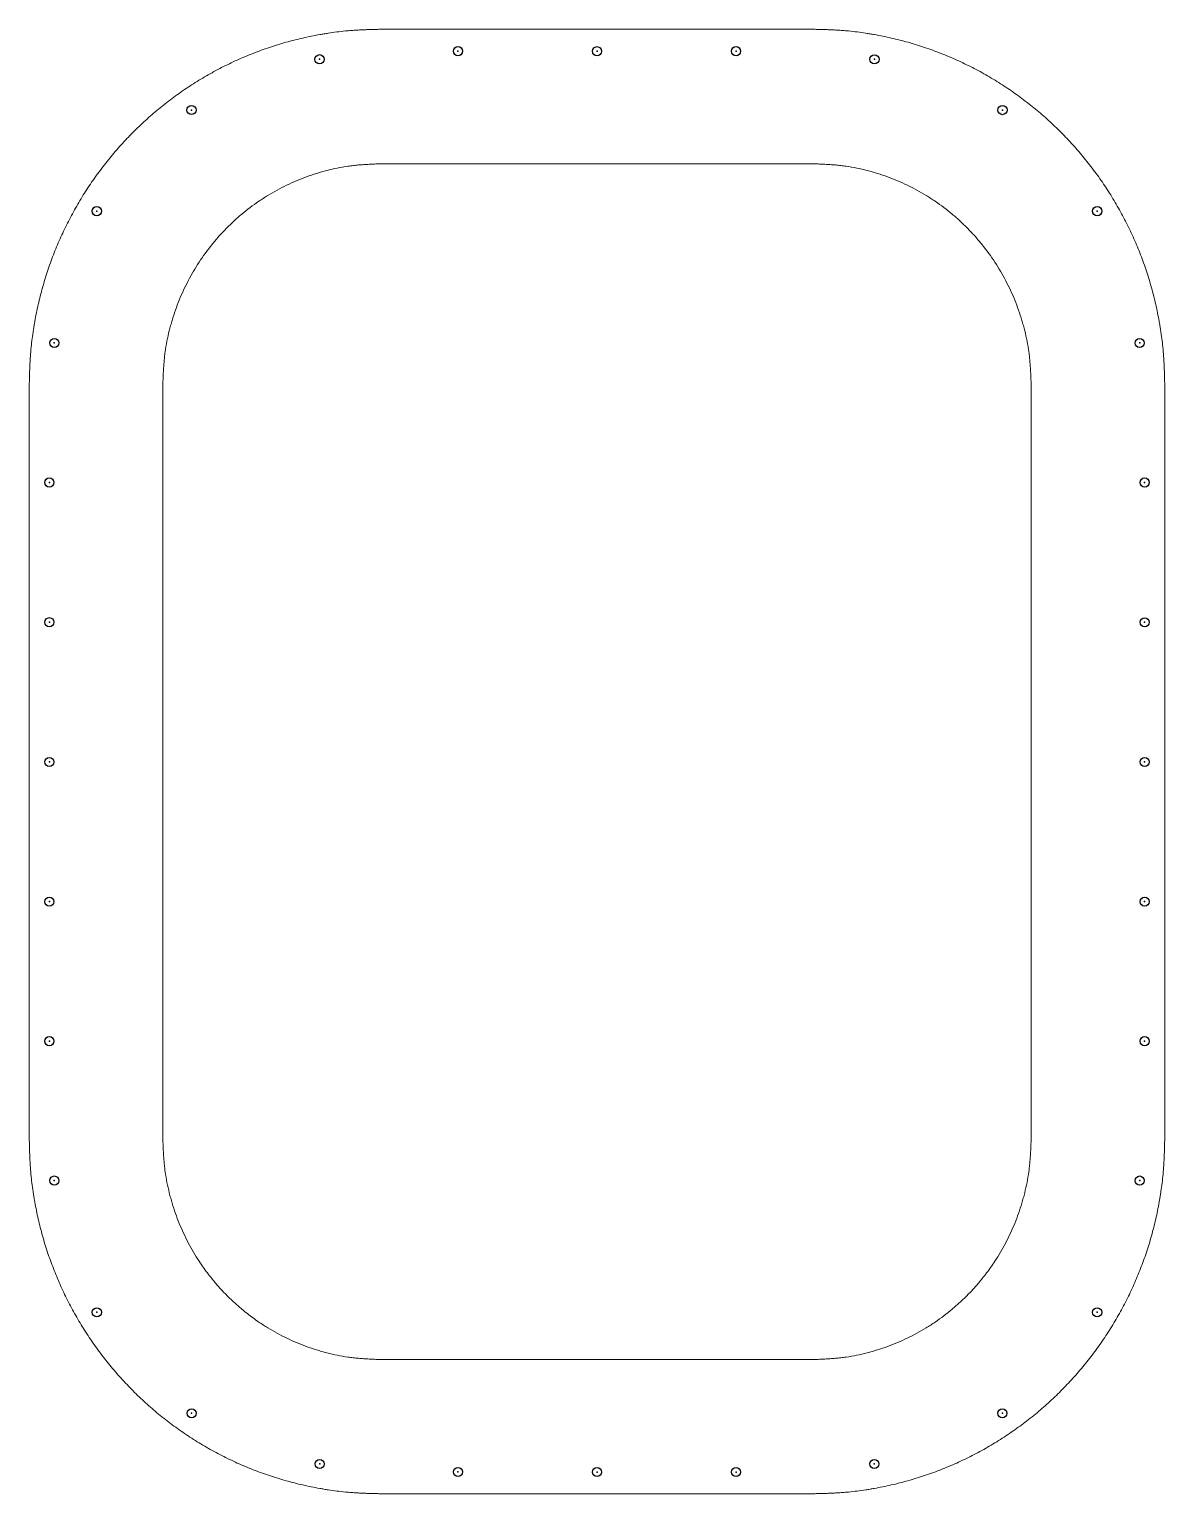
# Model space of a CAD drawing. Header units: millimetres. Extents: x -914 to -234, y 813 to 1691.
import ezdxf

# ---------------------------------------------------------------- set-up
doc = ezdxf.new("R2010")
doc.units = ezdxf.units.MM
doc.layers.add('Слой 01', color=7, linetype='Continuous', true_color=0x000000)

msp = doc.modelspace()

# ---------------------------------------------------------------- linework, layer by layer
at = {"layer": 'Слой 01', "color": 144, "linetype": 'Continuous', "lineweight": 18, "true_color": 0x007299}
for p, q in [((-444, 1690.64), (-704, 1690.64)), ((-704, 1610.03), (-444, 1610.03)), ((-914, 1478.21), (-914, 1025.21)), ((-834, 1025.22), (-834, 1478.21)), ((-314, 1478.22), (-314, 1025.22)), ((-234, 1025.22), (-234, 1478.23)), ((-444, 893.58), (-704, 893.58)), ((-704, 813.15), (-444, 813.15))]:
    msp.add_line(p, q, dxfattribs=at)
at = {"layer": 'Слой 01'}
for centre in [(-657.26, 1677.51), (-574, 1677.49), (-490.74, 1677.5), (-740.17, 1672.69), (-407.83, 1672.68), (-816.88, 1642.24), (-331.12, 1642.23), (-873.59, 1581.68), (-274.41, 1581.67), (-899.02, 1502.7), (-248.98, 1502.69), (-902, 1419.1), (-246, 1419.09), (-902, 1335.34), (-246, 1335.33), (-902, 1251.63), (-246, 1251.62), (-902, 1167.95), (-246, 1167.94), (-902, 1084.3), (-246, 1084.29), (-899.03, 1000.79), (-248.97, 1000.78), (-873.53, 921.86), (-274.47, 921.85), (-816.79, 861.36), (-331.21, 861.35), (-740.06, 830.99), (-407.94, 830.98), (-657.26, 826.17), (-574, 826.16), (-490.74, 826.16)]:
    msp.add_circle(centre, 2.75, dxfattribs=at)
at = {"layer": 'Слой 01', "color": 144, "linetype": 'Continuous', "lineweight": 18, "true_color": 0x007299}
for points, knots in [([(-704, 1690.64), (-704.43, 1690.63), (-705.3, 1690.61), (-707.02, 1690.57), (-709.18, 1690.51), (-711.77, 1690.43), (-714.36, 1690.33), (-716.95, 1690.2), (-719.53, 1690.05), (-722.12, 1689.86), (-725.56, 1689.55), (-729.85, 1689.06), (-734.13, 1688.46), (-737.54, 1687.91), (-740.95, 1687.33), (-746.89, 1686.2), (-755.31, 1684.27), (-765.29, 1681.46), (-775.12, 1678.14), (-784.77, 1674.35), (-794.21, 1670.08), (-803.44, 1665.34), (-812.42, 1660.16), (-821.13, 1654.54), (-829.56, 1648.49), (-837.67, 1642.04), (-845.46, 1635.2), (-852.91, 1627.99), (-860, 1620.41), (-866.7, 1612.51), (-873.02, 1604.28), (-878.92, 1595.76), (-884.4, 1586.96), (-889.45, 1577.9), (-894.06, 1568.61), (-898.21, 1559.11), (-901.89, 1549.42), (-905.11, 1539.56), (-907.84, 1529.56), (-909.7, 1521.12), (-910.79, 1515.17), (-911.36, 1511.76), (-911.89, 1508.35), (-912.47, 1504.07), (-912.94, 1499.77), (-913.24, 1496.33), (-913.43, 1493.75), (-913.58, 1491.16), (-913.7, 1488.58), (-913.79, 1485.99), (-913.87, 1483.4), (-913.93, 1481.24), (-913.97, 1479.51), (-913.99, 1478.65), (-914, 1478.21)], [0, 0, 0, 0, 0.003908, 0.007815, 0.01563, 0.023444, 0.031255, 0.039065, 0.046874, 0.054683, 0.062493, 0.078118, 0.093749, 0.101565, 0.10938, 0.125008, 0.156255, 0.187503, 0.218755, 0.250004, 0.281254, 0.312504, 0.343754, 0.375003, 0.406253, 0.437503, 0.468753, 0.500002, 0.531252, 0.562502, 0.593751, 0.625001, 0.65625, 0.6875, 0.71875, 0.749999, 0.781248, 0.812499, 0.843748, 0.874994, 0.890622, 0.898437, 0.906253, 0.921882, 0.937507, 0.945318, 0.953127, 0.960935, 0.968746, 0.976557, 0.98437, 0.992185, 0.996092, 1, 1, 1, 1]), ([(-234, 1478.23), (-234.01, 1478.66), (-234.03, 1479.52), (-234.07, 1481.25), (-234.13, 1483.41), (-234.21, 1486), (-234.3, 1488.59), (-234.42, 1491.17), (-234.57, 1493.76), (-234.76, 1496.34), (-235.06, 1499.78), (-235.53, 1504.08), (-236.11, 1508.36), (-236.64, 1511.77), (-237.21, 1515.18), (-238.31, 1521.13), (-240.17, 1529.57), (-242.9, 1539.57), (-246.11, 1549.43), (-249.79, 1559.12), (-253.94, 1568.62), (-258.55, 1577.91), (-263.6, 1586.96), (-269.08, 1595.76), (-274.99, 1604.29), (-281.3, 1612.51), (-288.01, 1620.42), (-295.09, 1627.99), (-302.54, 1635.2), (-310.33, 1642.05), (-318.45, 1648.5), (-326.87, 1654.54), (-335.58, 1660.16), (-344.56, 1665.35), (-353.79, 1670.08), (-363.24, 1674.35), (-372.89, 1678.14), (-382.71, 1681.46), (-392.69, 1684.27), (-401.11, 1686.2), (-407.05, 1687.33), (-410.46, 1687.91), (-413.87, 1688.46), (-418.15, 1689.06), (-422.44, 1689.55), (-425.88, 1689.86), (-428.47, 1690.05), (-431.05, 1690.2), (-433.64, 1690.33), (-436.23, 1690.43), (-438.82, 1690.51), (-440.98, 1690.57), (-442.7, 1690.61), (-443.57, 1690.63), (-444, 1690.64)], [0, 0, 0, 0, 0.003908, 0.007815, 0.01563, 0.023443, 0.031255, 0.039065, 0.046874, 0.054683, 0.062493, 0.078118, 0.093748, 0.101563, 0.109379, 0.125006, 0.156253, 0.187501, 0.218752, 0.250001, 0.28125, 0.3125, 0.34375, 0.374999, 0.406249, 0.437499, 0.468748, 0.499998, 0.531247, 0.562497, 0.593747, 0.624997, 0.656246, 0.687496, 0.718746, 0.749996, 0.781245, 0.812497, 0.843745, 0.874992, 0.89062, 0.898435, 0.906251, 0.921882, 0.937507, 0.945317, 0.953126, 0.960935, 0.968745, 0.976556, 0.98437, 0.992185, 0.996092, 1, 1, 1, 1]), ([(-834, 1478.21), (-833.98, 1478.75), (-833.94, 1479.82), (-833.88, 1481.43), (-833.81, 1483.03), (-833.71, 1485.17), (-833.57, 1487.84), (-833.34, 1491.05), (-833.09, 1493.71), (-832.84, 1495.83), (-832.42, 1499.02), (-831.61, 1503.77), (-830.44, 1509), (-829.36, 1513.14), (-828.18, 1517.26), (-826.53, 1522.36), (-824.26, 1528.37), (-821.7, 1534.27), (-818.86, 1540.03), (-815.74, 1545.65), (-811.22, 1552.93), (-806.18, 1559.87), (-800.65, 1566.42), (-796.26, 1571.12), (-791.65, 1575.6), (-785.23, 1581.26), (-778.39, 1586.44), (-771.19, 1591.1), (-765.63, 1594.32), (-759.91, 1597.26), (-754.06, 1599.91), (-748.08, 1602.26), (-743, 1603.97), (-738.9, 1605.19), (-734.76, 1606.32), (-729.54, 1607.54), (-724.8, 1608.38), (-721.61, 1608.82), (-719.49, 1609.08), (-716.83, 1609.34), (-713.63, 1609.58), (-710.96, 1609.73), (-708.82, 1609.83), (-707.21, 1609.9), (-705.61, 1609.96), (-704.54, 1610.01), (-704, 1610.03)], [0, 0, 0, 0, 0.007819, 0.015637, 0.023454, 0.031269, 0.046891, 0.062503, 0.078109, 0.085913, 0.093719, 0.124962, 0.156235, 0.171873, 0.187506, 0.218755, 0.249997, 0.281244, 0.312498, 0.343753, 0.375005, 0.437488, 0.46874, 0.499993, 0.531245, 0.562498, 0.624981, 0.656234, 0.68749, 0.718745, 0.749993, 0.781235, 0.812486, 0.82812, 0.84376, 0.875036, 0.90628, 0.914085, 0.921889, 0.937494, 0.953106, 0.968728, 0.976544, 0.984361, 0.99218, 1, 1, 1, 1]), ([(-444, 1610.03), (-443.46, 1610.01), (-442.39, 1609.96), (-440.79, 1609.9), (-439.18, 1609.83), (-437.04, 1609.73), (-434.37, 1609.58), (-431.17, 1609.34), (-428.51, 1609.08), (-426.39, 1608.82), (-423.2, 1608.38), (-418.46, 1607.54), (-413.24, 1606.32), (-409.1, 1605.19), (-405, 1603.97), (-399.92, 1602.26), (-393.94, 1599.91), (-388.09, 1597.26), (-382.37, 1594.32), (-376.81, 1591.1), (-369.62, 1586.44), (-362.78, 1581.26), (-356.35, 1575.6), (-351.74, 1571.12), (-347.36, 1566.42), (-341.83, 1559.87), (-336.78, 1552.93), (-332.27, 1545.65), (-329.14, 1540.03), (-326.3, 1534.27), (-323.74, 1528.38), (-321.47, 1522.36), (-319.82, 1517.27), (-318.65, 1513.15), (-317.56, 1509), (-316.39, 1503.78), (-315.58, 1499.02), (-315.16, 1495.84), (-314.91, 1493.71), (-314.66, 1491.05), (-314.43, 1487.85), (-314.29, 1485.18), (-314.19, 1483.04), (-314.12, 1481.43), (-314.06, 1479.83), (-314.02, 1478.76), (-314, 1478.22)], [0, 0, 0, 0, 0.0078198, 0.0156387, 0.0234563, 0.0312717, 0.0468945, 0.0625064, 0.0781115, 0.0859148, 0.0937203, 0.1249643, 0.1562404, 0.1718803, 0.1875143, 0.2187651, 0.250007, 0.2812552, 0.3125102, 0.3437662, 0.3750191, 0.4375025, 0.4687546, 0.5000073, 0.5312598, 0.5625117, 0.6249947, 0.656247, 0.6875018, 0.7187557, 0.7500032, 0.7812446, 0.8124944, 0.8281271, 0.8437653, 0.8750381, 0.9062813, 0.9140871, 0.9218908, 0.9374968, 0.9531091, 0.9687314, 0.9765462, 0.984363, 0.9921811, 1, 1, 1, 1]), ([(-914, 1025.21), (-913.99, 1024.78), (-913.97, 1023.92), (-913.93, 1022.19), (-913.87, 1020.03), (-913.79, 1017.45), (-913.7, 1014.86), (-913.58, 1012.27), (-913.43, 1009.69), (-913.24, 1007.11), (-912.94, 1003.67), (-912.47, 999.38), (-911.88, 995.11), (-911.35, 991.69), (-910.78, 988.29), (-909.69, 982.35), (-907.82, 973.92), (-905.09, 963.93), (-901.87, 954.08), (-898.18, 944.4), (-894.02, 934.91), (-889.41, 925.64), (-884.35, 916.59), (-878.86, 907.81), (-872.95, 899.3), (-866.63, 891.09), (-859.92, 883.2), (-852.84, 875.65), (-845.39, 868.45), (-837.59, 861.62), (-829.48, 855.19), (-821.05, 849.16), (-812.34, 843.55), (-803.36, 838.38), (-794.14, 833.66), (-784.7, 829.4), (-775.06, 825.62), (-765.24, 822.31), (-755.27, 819.5), (-746.85, 817.59), (-740.91, 816.46), (-737.51, 815.87), (-734.1, 815.33), (-729.83, 814.73), (-725.54, 814.24), (-722.1, 813.93), (-719.52, 813.74), (-716.94, 813.59), (-714.35, 813.47), (-711.77, 813.37), (-709.18, 813.29), (-707.02, 813.23), (-705.29, 813.18), (-704.43, 813.16), (-704, 813.15)], [0, 0, 0, 0, 0.003908, 0.007815, 0.01563, 0.023443, 0.031255, 0.039065, 0.046874, 0.054683, 0.062493, 0.078118, 0.093748, 0.101563, 0.109379, 0.125006, 0.156253, 0.187501, 0.218752, 0.250002, 0.281251, 0.3125, 0.34375, 0.375, 0.406249, 0.437499, 0.468749, 0.499998, 0.531248, 0.562498, 0.593747, 0.624997, 0.656247, 0.687496, 0.718746, 0.749996, 0.781246, 0.812497, 0.843745, 0.874992, 0.89062, 0.898435, 0.906252, 0.921882, 0.937507, 0.945317, 0.953126, 0.960935, 0.968745, 0.976556, 0.98437, 0.992185, 0.996092, 1, 1, 1, 1]), ([(-704, 893.58), (-704.54, 893.6), (-705.61, 893.64), (-707.21, 893.7), (-708.81, 893.77), (-710.95, 893.88), (-713.62, 894.03), (-716.82, 894.26), (-719.48, 894.53), (-721.6, 894.78), (-724.78, 895.22), (-729.52, 896.06), (-734.74, 897.28), (-738.87, 898.41), (-742.97, 899.63), (-748.05, 901.34), (-754.02, 903.68), (-759.87, 906.33), (-765.58, 909.27), (-771.14, 912.48), (-775.94, 915.58), (-781.18, 919.28), (-786.24, 923.24), (-791.6, 927.95), (-796.21, 932.43), (-800.59, 937.12), (-805.21, 942.57), (-809.07, 947.7), (-812.68, 953.01), (-815.7, 957.85), (-818.82, 963.46), (-821.67, 969.22), (-824.24, 975.11), (-826.51, 981.11), (-828.16, 986.2), (-829.34, 990.32), (-830.43, 994.46), (-831.6, 999.68), (-832.41, 1004.43), (-832.84, 1007.61), (-833.08, 1009.74), (-833.34, 1012.4), (-833.57, 1015.59), (-833.71, 1018.26), (-833.81, 1020.4), (-833.88, 1022.01), (-833.94, 1023.61), (-833.98, 1024.68), (-834, 1025.22)], [0, 0, 0, 0, 0.007819, 0.015638, 0.023455, 0.031271, 0.046893, 0.062504, 0.078109, 0.085912, 0.093717, 0.12496, 0.156235, 0.171874, 0.187508, 0.218758, 0.249999, 0.281246, 0.3125, 0.343754, 0.375006, 0.395841, 0.437504, 0.468755, 0.500007, 0.531258, 0.562509, 0.604172, 0.625006, 0.656258, 0.687512, 0.718764, 0.750011, 0.781251, 0.8125, 0.828132, 0.84377, 0.875042, 0.906284, 0.91409, 0.921893, 0.937499, 0.95311, 0.968732, 0.976547, 0.984363, 0.992181, 1, 1, 1, 1]), ([(-314, 1025.22), (-314.02, 1024.69), (-314.06, 1023.62), (-314.12, 1022.01), (-314.19, 1020.41), (-314.29, 1018.27), (-314.43, 1015.6), (-314.66, 1012.4), (-314.92, 1009.74), (-315.16, 1007.62), (-315.59, 1004.44), (-316.39, 999.69), (-317.57, 994.47), (-318.66, 990.32), (-319.84, 986.21), (-321.49, 981.12), (-323.76, 975.11), (-326.33, 969.22), (-329.18, 963.47), (-332.3, 957.86), (-335.32, 953.01), (-338.93, 947.7), (-342.79, 942.57), (-347.4, 937.12), (-351.79, 932.43), (-356.4, 927.96), (-362.82, 922.3), (-369.66, 917.13), (-376.85, 912.48), (-382.41, 909.27), (-388.13, 906.33), (-393.98, 903.68), (-399.95, 901.34), (-405.03, 899.63), (-409.13, 898.41), (-413.26, 897.28), (-418.48, 896.06), (-423.22, 895.22), (-426.4, 894.78), (-428.52, 894.53), (-431.18, 894.26), (-434.38, 894.03), (-437.05, 893.88), (-439.19, 893.77), (-440.79, 893.7), (-442.39, 893.64), (-443.47, 893.6), (-444, 893.58)], [0, 0, 0, 0, 0.007819, 0.015637, 0.023454, 0.031268, 0.046891, 0.062502, 0.078108, 0.085912, 0.093717, 0.12496, 0.156233, 0.171871, 0.187503, 0.218752, 0.249993, 0.28124, 0.312494, 0.343748, 0.375, 0.395835, 0.437498, 0.46875, 0.500002, 0.531254, 0.562505, 0.624988, 0.65624, 0.687495, 0.71875, 0.749997, 0.781239, 0.812489, 0.828123, 0.843762, 0.875038, 0.906281, 0.914087, 0.92189, 0.937495, 0.953106, 0.968729, 0.976544, 0.984362, 0.99218, 1, 1, 1, 1]), ([(-444, 813.15), (-443.57, 813.16), (-442.71, 813.18), (-440.98, 813.23), (-438.82, 813.29), (-436.23, 813.37), (-433.65, 813.47), (-431.06, 813.59), (-428.48, 813.74), (-425.9, 813.93), (-422.46, 814.24), (-418.17, 814.73), (-413.9, 815.33), (-410.49, 815.87), (-407.09, 816.46), (-401.15, 817.59), (-392.73, 819.5), (-382.76, 822.31), (-372.94, 825.62), (-363.3, 829.4), (-353.85, 833.66), (-344.63, 838.38), (-335.66, 843.55), (-326.94, 849.16), (-318.52, 855.19), (-310.4, 861.62), (-302.61, 868.45), (-295.16, 875.65), (-288.07, 883.21), (-281.36, 891.1), (-275.04, 899.31), (-269.13, 907.82), (-263.64, 916.6), (-258.59, 925.64), (-253.98, 934.92), (-249.82, 944.41), (-246.13, 954.09), (-242.91, 963.94), (-240.18, 973.93), (-238.31, 982.36), (-237.22, 988.3), (-236.65, 991.7), (-236.12, 995.12), (-235.53, 999.39), (-235.06, 1003.68), (-234.76, 1007.12), (-234.57, 1009.7), (-234.42, 1012.28), (-234.3, 1014.87), (-234.21, 1017.46), (-234.13, 1020.04), (-234.07, 1022.2), (-234.03, 1023.93), (-234.01, 1024.79), (-234, 1025.22)], [0, 0, 0, 0, 0.003908, 0.007815, 0.01563, 0.023444, 0.031255, 0.039065, 0.046874, 0.054683, 0.062493, 0.078118, 0.093749, 0.101565, 0.10938, 0.125008, 0.156255, 0.187503, 0.218754, 0.250004, 0.281254, 0.312504, 0.343753, 0.375003, 0.406253, 0.437503, 0.468752, 0.500002, 0.531252, 0.562501, 0.593751, 0.625, 0.65625, 0.6875, 0.718749, 0.749998, 0.781248, 0.812499, 0.843747, 0.874994, 0.890621, 0.898437, 0.906252, 0.921882, 0.937507, 0.945317, 0.953126, 0.960935, 0.968745, 0.976557, 0.98437, 0.992185, 0.996092, 1, 1, 1, 1])]:
    msp.add_open_spline(points, degree=3, knots=knots, dxfattribs=at)
at = {"layer": 'Слой 01'}
for p in [(-657.26, 1677.51), (-574, 1677.49), (-490.74, 1677.5), (-740.17, 1672.69), (-407.83, 1672.68), (-816.88, 1642.24), (-331.12, 1642.23), (-873.59, 1581.68), (-274.41, 1581.67), (-899.02, 1502.7), (-248.98, 1502.69), (-902, 1419.1), (-246, 1419.09), (-902, 1335.34), (-246, 1335.33), (-902, 1251.63), (-246, 1251.62), (-902, 1167.95), (-246, 1167.94), (-902, 1084.3), (-246, 1084.29), (-899.03, 1000.79), (-248.97, 1000.78), (-873.53, 921.86), (-274.47, 921.85), (-816.79, 861.36), (-331.21, 861.35), (-740.06, 830.99), (-657.26, 826.17), (-574, 826.16), (-490.74, 826.16), (-407.94, 830.98)]:
    msp.add_point(p, dxfattribs=at)

doc.saveas('drawing.dxf')
